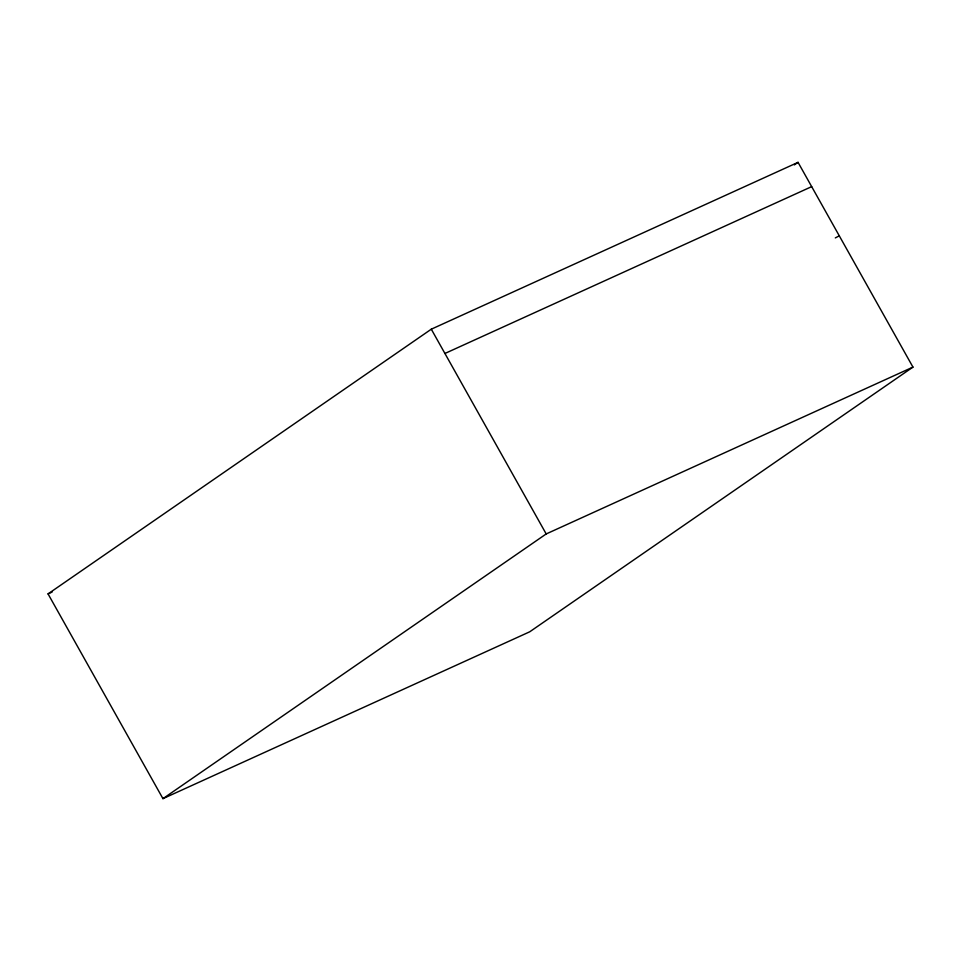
<?xml version="1.0" encoding="UTF-8"?>
<svg xmlns="http://www.w3.org/2000/svg" width="961" height="961" viewBox="0 0 961 961"><rect width="100%" height="100%" fill="white"/><g stroke="black" fill="none" stroke-linecap="round" stroke-linejoin="round"><path stroke-width="1.44" d="M48.05 593.898L431.297 329.191L798.05 162.349L912.95 367.102L529.703 631.809L162.95 798.651L48.05 593.898L52.134 592.036M794.351 164.908L798.05 162.349M162.95 798.651L546.196 533.944L912.95 367.102M835.313 237.92L839.277 235.829M444.919 353.48L811.673 186.638M431.297 329.191L546.196 533.944"/></g></svg>
